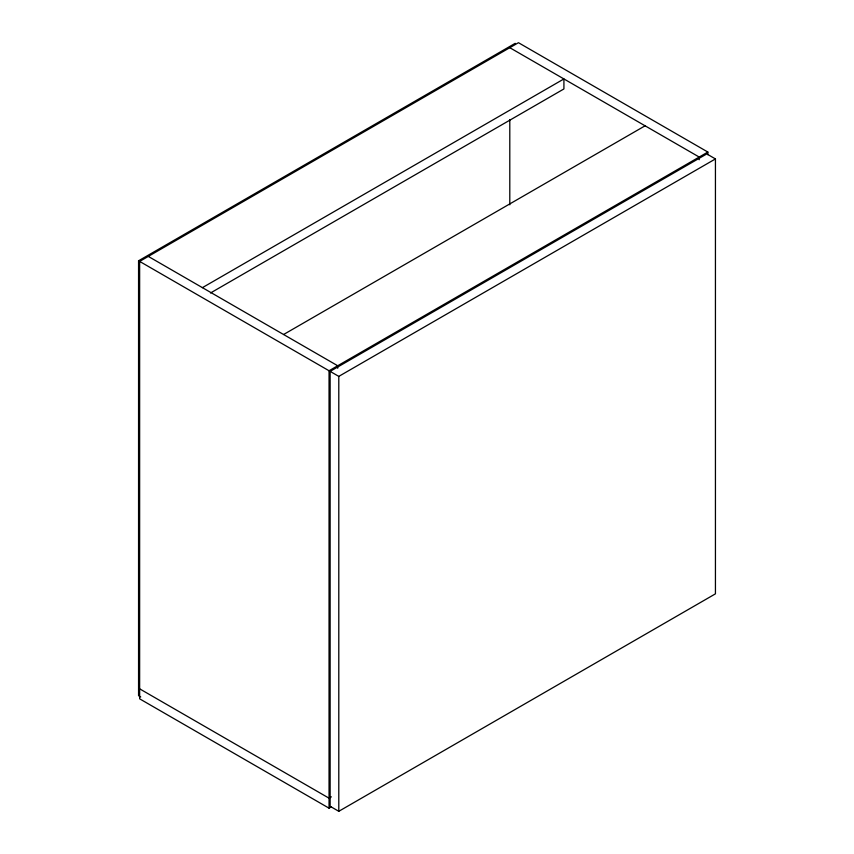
<?xml version="1.0" encoding="UTF-8"?>
<svg xmlns="http://www.w3.org/2000/svg" width="854" height="854" viewBox="0 0 854 854"><rect width="100%" height="100%" fill="white"/><g stroke="black" fill="none" stroke-linecap="round" stroke-linejoin="round"><path stroke-width="1.28" d="M140.729 696.949L138.561 695.7L138.561 260.78L515.208 43.33M202.419 287.649L563.918 78.942L563.918 88.944L210.5 292.986M283.592 334.512L645.09 125.805M138.561 260.78L329.046 370.753L707.859 152.055L707.859 154.713M330.135 371.383L706.781 153.923L715.438 158.929L715.438 593.84L338.792 811.3L330.135 806.304L330.135 371.383L338.792 376.379L715.438 158.929M331.363 796.846L329.046 798.18L139.64 688.826M707.859 152.055L518.453 42.7L139.64 261.409L139.64 698.828L329.046 808.172L331.363 806.838M509.795 47.696L699.202 157.051L699.202 159.719M148.297 256.403L337.704 365.758L337.704 368.255M509.795 119.603L509.795 204.821M338.792 376.379L338.792 811.3M329.046 370.753L329.046 808.172"/></g></svg>
